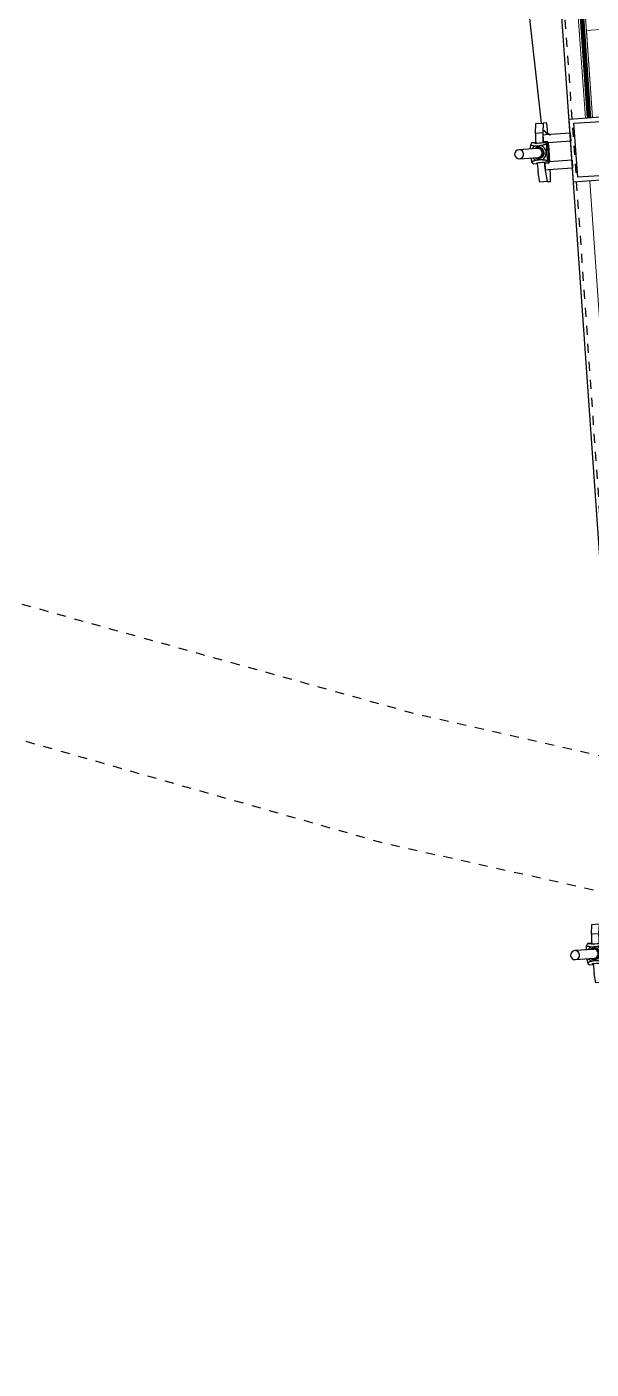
# Model space of a CAD drawing. Header units: millimetres. Extents: x 50357 to 985146, y 723188 to 1803594.
# Drawn here: x 834538.07 to 834544.32, y 818179.94 to 818194.82 of the extents above; entities that cross this region are included whole.
import ezdxf
from ezdxf.xclip import XClip

# ---------------------------------------------------------------- set-up
doc = ezdxf.new("R2010")
doc.units = ezdxf.units.MM
doc.header["$LTSCALE"] = 3
doc.header["$MEASUREMENT"] = 0
for name, pattern in [('DASHED2', [0.375, 0.25, -0.125]), ('PHANTOM2', [1.25, 0.625, -0.125, 0.125, -0.125, 0.125, -0.125]), ('x-baseplan$0$DGN Style 2', [1.94727e-06, 0, -1.94727e-06]), ('XXASB-PIW-ARC-DWG-1012-MWP-XXXX-WS3-XC$0$XXXXX-PIW-P-ASB_BRIDGE_DECK_STR-XXX$0$Member Hidden', [4.5, 2.5, -2])]:
    doc.linetypes.add(name, pattern=pattern)
doc.layers.add('-Excluded area line', color=7, linetype='DASHED2', lineweight=40)
doc.layers.add('00_Xref', color=7, linetype='Continuous')
for name, color, linetype, true_color in [('WKD071__', 7, 'Continuous', 0x6e6e6e), ('x-baseplan$0$AR-ROAD_AR_BS_MI_', 7, 'Continuous', 0x6d6d6d), ('XXASB-PIW-ARC-DWG-1012-MWP-XXXX-WS3-XC$0$XXXXX-PIW-P-ASB_BRIDGE_DECK_STR-XXX$0$A-GENM', 7, 'Continuous', 0x6e6e6e), ('XXASB-PIW-ARC-DWG-1012-MWP-XXXX-WS3-XC$0$XXXXX-PIW-P-ASB_BRIDGE_DECK_STR-XXX$0$ADS280_B', 7, 'Continuous', 0x6e6e6e), ('XXASB-PIW-ARC-DWG-1012-MWP-XXXX-WS3-XC$0$XXXXX-PIW-P-ASB_BRIDGE_DECK_STR-XXX$0$ADS280_C', 7, 'Continuous', 0x6e6e6e), ('XXASB-PIW-ARC-DWG-1012-MWP-XXXX-WS3-XC$0$XXXXX-PIW-P-ASB_BRIDGE_DECK_STR-XXX$0$ADS280_H', 7, 'XXASB-PIW-ARC-DWG-1012-MWP-XXXX-WS3-XC$0$XXXXX-PIW-P-ASB_BRIDGE_DECK_STR-XXX$0$Member Hidden', 0x6e6e6e)]:
    doc.layers.add(name, color=color, linetype=linetype, true_color=true_color)
doc.layers.add('XXASB-PIW-ARC-DWG-1012-MWP-XXXX-WS3-XC$0$XXXXX-PIW-P-ASB_BRIDGE_DECK_ARC-XXX$0$A-FLOR-HRAL', color=7, linetype='Continuous', lineweight=13, true_color=0x6e6e6e)
doc.layers.add('XXASB-PIW-ARC-DWG-1012-MWP-XXXX-WS3-XC$0$XXXXX-PIW-P-ASB_BRIDGE_DECK_ARC-XXX$0$A-GENM', color=7, linetype='Continuous', lineweight=13, true_color=0x6e6e6e)

# ---------------------------------------------------------------- blocks, each defined once
blk = doc.blocks.new('x-baseplan')
at = {"layer": 'x-baseplan$0$AR-ROAD_AR_BS_MI_', "linetype": 'x-baseplan$0$DGN Style 2', "flags": 128}
for points in [[(834535.9, 818189.013), (834542.365, 818187.211), (834552.454, 818184.913), (834554.355, 818184.534), (834556.444, 818184.118), (834560.446, 818183.392), (834564.461, 818182.737), (834568.486, 818182.152), (834572.521, 818181.637), (834580.728, 818181.152)], [(834535.563, 818187.615), (834542.012, 818185.778), (834552.197, 818183.506), (834556.186, 818182.71), (834560.189, 818181.985), (834564.203, 818181.33), (834568.229, 818180.745), (834573.74, 818180.042)]]:
    blk.add_lwpolyline(points, dxfattribs=at)
blk = doc.blocks.new('XXASB-PIW-ARC-DWG-1012-MWP-XXXX-WS3-XC$0$XXXXX-PIW-P-ASB_BRIDGE_DECK_ARC-XXX$0$Railing - Railing-3272798-DECK F_F_L__ARC')
at = {"layer": 'XXASB-PIW-ARC-DWG-1012-MWP-XXXX-WS3-XC$0$XXXXX-PIW-P-ASB_BRIDGE_DECK_ARC-XXX$0$A-FLOR-HRAL'}
for p, q in [((-673967, 154559), (-673967, 150259)), ((-673948, 154559), (-673948, 150259)), ((-673945, 154559), (-673945, 150259)), ((-673938, 154559), (-673938, 150259)), ((-673936, 154559), (-673936, 150259)), ((-673935, 154559), (-673935, 150259)), ((-673929, 154559), (-673929, 150259)), ((-673928, 154559), (-673928, 150259)), ((-673927, 154559), (-673927, 150259)), ((-673926, 154559), (-673926, 150259)), ((-673920, 154559), (-673920, 150259)), ((-673919, 154559), (-673919, 150259)), ((-673917, 154559), (-673917, 150259)), ((-673909, 154559), (-673909, 150259)), ((-673907, 154559), (-673907, 150259)), ((-673888, 150259), (-673888, 154559)), ((-673967, 149559), (-673967, 145809))]:
    blk.add_line(p, q, dxfattribs=at)
blk = doc.blocks.new('XXASB-PIW-ARC-DWG-1012-MWP-XXXX-WS3-XC$0$XXXXX-PIW-P-ASB_BRIDGE_DECK_ARC-XXX')
at = {"layer": 'XXASB-PIW-ARC-DWG-1012-MWP-XXXX-WS3-XC$0$XXXXX-PIW-P-ASB_BRIDGE_DECK_ARC-XXX$0$A-GENM'}
for p, q in [((834544773, 818194816), (834544272, 818194781)), ((834544272, 818194781), (834544339, 818193818))]:
    blk.add_line(p, q, dxfattribs=at)
at = {"layer": 'XXASB-PIW-ARC-DWG-1012-MWP-XXXX-WS3-XC$0$XXXXX-PIW-P-ASB_BRIDGE_DECK_ARC-XXX$0$A-FLOR-HRAL', "rotation": 3.999000000000387}
blk.add_blockref('XXASB-PIW-ARC-DWG-1012-MWP-XXXX-WS3-XC$0$XXXXX-PIW-P-ASB_BRIDGE_DECK_ARC-XXX$0$Railing - Railing-3272798-DECK F_F_L__ARC', (835227065, 818090920), dxfattribs=at)
blk = doc.blocks.new('XXASB-PIW-ARC-DWG-1012-MWP-XXXX-WS3-XC$0$XXXXX-PIW-P-ASB_BRIDGE_DECK_STR-XXX$0$Hanger Joint 2 - Hanger Joint 2-2169449-DECK F_F_L__STR')
at = {"layer": 'XXASB-PIW-ARC-DWG-1012-MWP-XXXX-WS3-XC$0$XXXXX-PIW-P-ASB_BRIDGE_DECK_STR-XXX$0$A-GENM'}
for p, q in [((834543688, 818199048), (834543686, 818199071)), ((834543243, 818198520), (834543769, 818193754)), ((834543769, 818193754), (834543770, 818193750)), ((834544267, 818193805), (834544266, 818193809))]:
    blk.add_line(p, q, dxfattribs=at)
for centre, major_axis, start_param, end_param in [((834543740, 818198575), (497, 55), 1.570796, 1.905189), ((834543740, 818198575), (497, 55), 2.330139, 3.141592), ((834543918, 818193771), (149, 16), 3.698435, 4.323537), ((834543919, 818193767), (149, 16), 3.734927, 4.249743)]:
    blk.add_ellipse(centre, major_axis=major_axis, ratio=0.998865, start_param=start_param, end_param=end_param, dxfattribs=at)
blk = doc.blocks.new('XXASB-PIW-ARC-DWG-1012-MWP-XXXX-WS3-XC$0$XXXXX-PIW-P-ASB_BRIDGE_DECK_STR-XXX$0$C1')
at = {"layer": 'XXASB-PIW-ARC-DWG-1012-MWP-XXXX-WS3-XC$0$XXXXX-PIW-P-ASB_BRIDGE_DECK_STR-XXX$0$ADS280_C'}
for points in [[(-350, 200), (350, 200), (350, -200), (-350, -200)], [(-300, 150), (300, 150), (300, -150), (-300, -150)]]:
    blk.add_lwpolyline(points, close=True, dxfattribs=at)
blk = doc.blocks.new('XXASB-PIW-ARC-DWG-1012-MWP-XXXX-WS3-XC$0$XXXXX-PIW-P-ASB_BRIDGE_DECK_STR-XXX$0$Hanger Joint - Hanger Joint-V14-DECK F_F_L__STR')
at = {"layer": 'XXASB-PIW-ARC-DWG-1012-MWP-XXXX-WS3-XC$0$XXXXX-PIW-P-ASB_BRIDGE_DECK_STR-XXX$0$A-GENM'}
for p, q in [((834555111, 818158859), (834555072, 818158856)), ((834555111, 818158859), (834555190, 818158864)), ((834555129, 818158754), (834555111, 818158859)), ((834555190, 818158864), (834555209, 818158760)), ((834555082, 818158639), (834555086, 818158581)), ((834555093, 818158482), (834555097, 818158424)), ((834555117, 818158208), (834555156, 818158210)), ((834555156, 818158210), (834555160, 818158318)), ((834555236, 818158216), (834555156, 818158210)), ((834555160, 818158318), (834555240, 818158324)), ((834555240, 818158324), (834555236, 818158216))]:
    blk.add_line(p, q, dxfattribs=at)
for centre, major_axis, start_param, end_param in [((834555083, 818158707), (-10, 150), 0, 1.452786), ((834555142, 818158535), (-16, 230), 5.199753, 5.968692), ((834555222, 818158541), (-16, 230), 5.198748, 5.968692), ((834555107, 818158357), (-10, 150), 1.688806, 3.141593), ((834555142, 818158535), (-16, 230), 3.477995, 4.225484), ((834555222, 818158541), (-16, 230), 3.477995, 4.226477)]:
    blk.add_ellipse(centre, major_axis=major_axis, ratio=0.035329, start_param=start_param, end_param=end_param, dxfattribs=at)
blk = doc.blocks.new('XXASB-PIW-ARC-DWG-1012-MWP-XXXX-WS3-XC$0$XXXXX-PIW-P-ASB_BRIDGE_DECK_STR-XXX$0$Hanger Node - Hanger Node-V24-DECK F_F_L__STR')
at = {"layer": 'XXASB-PIW-ARC-DWG-1012-MWP-XXXX-WS3-XC$0$XXXXX-PIW-P-ASB_BRIDGE_DECK_STR-XXX$0$A-GENM'}
for p, q in [((834546255, 818158031), (834546251, 818158022)), ((834546255, 818158031), (834546298, 818158034)), ((834546299, 818158035), (834546256, 818158032)), ((834546298, 818158034), (834546288, 818158010)), ((834546112, 818157998), (834546123, 818158022)), ((834546166, 818158026), (834546123, 818158023)), ((834546123, 818158022), (834546166, 818158025)), ((834546161, 818158015), (834546166, 818158025)), ((834546194, 818157970), (834546190, 818157970)), ((834546309, 818157973), (834546304, 818157973)), ((834546313, 818157967), (834546309, 818157973)), ((834546139, 818157789), (834546125, 818157811)), ((834546139, 818157789), (834546182, 818157792)), ((834546140, 818157788), (834546183, 818157791)), ((834546182, 818157792), (834546176, 818157801)), ((834546198, 818157850), (834546202, 818157850)), ((834546266, 818157807), (834546272, 818157798)), ((834546272, 818157798), (834546314, 818157801)), ((834546272, 818157797), (834546315, 818157800)), ((834546301, 818157824), (834546314, 818157801)), ((834546312, 818157863), (834546317, 818157863)), ((834546317, 818157863), (834546320, 818157870))]:
    blk.add_line(p, q, dxfattribs=at)
at = {"layer": 'XXASB-PIW-ARC-DWG-1012-MWP-XXXX-WS3-XC$0$XXXXX-PIW-P-ASB_BRIDGE_DECK_STR-XXX$0$A-GENM', "flags": 128}
for points in [[(834546251, 818158022), (834546229, 818158019), (834546206, 818158018), (834546183, 818158016), (834546161, 818158015)], [(834546176, 818157801), (834546198, 818157803), (834546221, 818157805), (834546244, 818157806), (834546266, 818157807)]]:
    blk.add_lwpolyline(points, dxfattribs=at)
at = {"layer": 'XXASB-PIW-ARC-DWG-1012-MWP-XXXX-WS3-XC$0$XXXXX-PIW-P-ASB_BRIDGE_DECK_STR-XXX$0$A-GENM'}
for centre, major_axis, ratio, start_param, end_param in [((834546264, 818157915), (-8, 118), 0.035329, 6.176011, 6.419948), ((834546307, 818157918), (-8, 118), 0.035329, 5.184875, 6.419948), ((834546131, 818157905), (-8, 118), 0.035329, 6.176011, 6.419948), ((834546199, 818157910), (-5.9, 84.8), 0.999376, 0.359432, 0.938516), ((834546198, 818157910), (-4.4, 63.2), 0.999376, 0.000003, 0.649708), ((834546194, 818157910), (-4.2, 59.9), 0.999376, 0.000002, 0.558196), ((834546174, 818157908), (-8, 118), 0.035329, 6.119778, 6.419948), ((834546194, 818157910), (-4.2, 59.9), 0.999376, 3.141599, 6.283191), ((834546198, 818157910), (-4.4, 63.2), 0.999376, 3.141592, 6.283185), ((834546198, 818157910), (-4.2, 59.9), 0.999376, 3.141595, 6.283188), ((834546190, 818157910), (-3.5, 49.9), 0.999376, 5.834386, 5.870449), ((834546199, 818157910), (-5.9, 84.8), 0.999376, 3.501025, 5.923751), ((834546190, 818157910), (-3.5, 49.9), 0.999376, 5.331252, 5.420692), ((834546190, 818157910), (-3.5, 49.9), 0.999376, 4.00824, 4.075667), ((834546190, 818157910), (-3.5, 49.9), 0.999376, 4.904436, 4.936786), ((834546190, 818157910), (-3.5, 49.9), 0.999376, 4.48799, 4.52034), ((834546308, 818157918), (-3.8, 54.9), 0.035329, 6.058786, 7.853982), ((834546307, 818157918), (-3.2, 45.6), 0.035329, 0.261799, 1.570796), ((834546307, 818157918), (-3.2, 45.6), 0.035329, 1.570796, 2.879793), ((834546308, 818157918), (-3.8, 54.9), 0.035329, 1.570796, 3.365992), ((834546313, 818157918), (-3.8, 54.9), 0.035329, 5.989381, 7.853982), ((834546313, 818157918), (-3.8, 54.9), 0.035329, 1.570796, 3.435396), ((834546316, 818157918), (-3.4, 48.8), 0.035329, 4.712389, 7.853982), ((834546316, 818157918), (-3.4, 48.8), 0.035329, 1.570796, 4.712389), ((834546199, 818157910), (-5.9, 84.8), 0.999376, 2.203089, 2.782161), ((834546131, 818157905), (-8, 118), 0.035329, 3.00483, 3.248767), ((834546198, 818157910), (-4.4, 63.2), 0.999376, 2.491885, 3.141589), ((834546194, 818157910), (-4.2, 59.9), 0.999376, 2.5834, 3.141593), ((834546174, 818157908), (-8, 118), 0.035329, 3.00483, 3.308379), ((834546190, 818157910), (-3.5, 49.9), 0.999376, 3.554329, 3.590392), ((834546264, 818157915), (-8, 118), 0.035329, 3.00483, 3.248767), ((834546307, 818157918), (-8, 118), 0.035329, 3.00483, 4.239903)]:
    blk.add_ellipse(centre, major_axis=major_axis, ratio=ratio, start_param=start_param, end_param=end_param, dxfattribs=at)
for points, knots in [([(834546111, 818157954), (834546111, 818157955), (834546111, 818157956), (834546111, 818157958), (834546111, 818157962), (834546111, 818157966), (834546111, 818157973), (834546111, 818157981), (834546112, 818157989), (834546112, 818157995), (834546112, 818157998)], [0.6920213, 0.6920213, 0.6920213, 0.6920213, 0.7, 0.7166667, 0.7333333, 0.7666667, 0.8, 0.8666667, 0.9333333, 1, 1, 1, 1]), ([(834546112, 818157998), (834546115, 818157997), (834546121, 818157995), (834546128, 818157994), (834546135, 818157992), (834546140, 818157991), (834546145, 818157990), (834546150, 818157989), (834546157, 818157988), (834546161, 818157988), (834546164, 818157987)], [0, 0, 0, 0, 0.2, 0.4, 0.5, 0.6, 0.7, 0.8, 0.9, 1, 1, 1, 1]), ([(834546164, 818157987), (834546167, 818157987), (834546170, 818157988), (834546175, 818157988), (834546178, 818157988), (834546183, 818157988), (834546188, 818157988), (834546191, 818157989), (834546193, 818157989)], [0, 0, 0, 0, 0.333333, 0.416667, 0.5, 0.666667, 0.833333, 1, 1, 1, 1]), ([(834546193, 818157989), (834546195, 818157989), (834546199, 818157989), (834546204, 818157990), (834546208, 818157990), (834546211, 818157990), (834546216, 818157991), (834546220, 818157991), (834546223, 818157992)], [0, 0, 0, 0, 0.166667, 0.333333, 0.5, 0.583333, 0.666667, 1, 1, 1, 1]), ([(834546223, 818157992), (834546226, 818157992), (834546232, 818157993), (834546239, 818157995), (834546246, 818157997), (834546252, 818157999), (834546259, 818158001), (834546267, 818158003), (834546276, 818158006), (834546284, 818158009), (834546288, 818158010)], [0, 0, 0, 0, 0.1, 0.2, 0.3, 0.4, 0.5, 0.6, 0.8, 1, 1, 1, 1]), ([(834546288, 818158010), (834546287, 818158007), (834546287, 818158002), (834546287, 818157993), (834546286, 818157985), (834546286, 818157979), (834546286, 818157974), (834546286, 818157971), (834546286, 818157968), (834546286, 818157966), (834546286, 818157964), (834546286, 818157962), (834546286, 818157960), (834546286, 818157958), (834546286, 818157956), (834546286, 818157953), (834546286, 818157951), (834546286, 818157949), (834546286, 818157949), (834546286, 818157947), (834546286, 818157946), (834546286, 818157944), (834546286, 818157942), (834546286, 818157939), (834546286, 818157936), (834546286, 818157933), (834546287, 818157931), (834546287, 818157930), (834546287, 818157928), (834546287, 818157926), (834546287, 818157923), (834546287, 818157920), (834546287, 818157916), (834546288, 818157913), (834546288, 818157909), (834546288, 818157906), (834546288, 818157904), (834546288, 818157903), (834546289, 818157901), (834546289, 818157900), (834546289, 818157897), (834546289, 818157893), (834546290, 818157890), (834546290, 818157888), (834546290, 818157887), (834546290, 818157885), (834546291, 818157884), (834546291, 818157883), (834546291, 818157882), (834546291, 818157880), (834546291, 818157877), (834546292, 818157874), (834546292, 818157872), (834546292, 818157871), (834546293, 818157869), (834546293, 818157867), (834546293, 818157865), (834546294, 818157862), (834546294, 818157859), (834546295, 818157855), (834546296, 818157848), (834546297, 818157840), (834546299, 818157832), (834546300, 818157826), (834546301, 818157824)], [0, 0, 0, 0, 0.066667, 0.133333, 0.2, 0.233333, 0.266667, 0.283333, 0.3, 0.316667, 0.325, 0.333333, 0.341667, 0.35, 0.366667, 0.383333, 0.391667, 0.395833, 0.4, 0.404167, 0.408333, 0.416667, 0.425, 0.433333, 0.45, 0.458333, 0.4625, 0.466667, 0.470833, 0.475, 0.483333, 0.491667, 0.5, 0.508333, 0.516667, 0.525, 0.529167, 0.533333, 0.5375, 0.541667, 0.55, 0.566667, 0.575, 0.583333, 0.591667, 0.595833, 0.6, 0.604167, 0.608333, 0.616667, 0.633333, 0.65, 0.658333, 0.666667, 0.675, 0.683333, 0.7, 0.716667, 0.733333, 0.766667, 0.8, 0.866667, 0.933333, 1, 1, 1, 1]), ([(834546125, 818157811), (834546125, 818157814), (834546124, 818157820), (834546122, 818157828), (834546121, 818157836), (834546119, 818157842), (834546119, 818157847), (834546118, 818157850), (834546118, 818157852), (834546118, 818157854), (834546118, 818157854)], [0, 0, 0, 0, 0.0666667, 0.1333333, 0.2, 0.2333333, 0.2666667, 0.2833333, 0.3, 0.307938, 0.307938, 0.307938, 0.307938]), ([(834546175, 818157829), (834546173, 818157828), (834546168, 818157827), (834546162, 818157825), (834546156, 818157823), (834546151, 818157822), (834546147, 818157820), (834546141, 818157818), (834546133, 818157815), (834546128, 818157813), (834546125, 818157811)], [0, 0, 0, 0, 0.1, 0.2, 0.3, 0.4, 0.5, 0.6, 0.8, 1, 1, 1, 1]), ([(834546204, 818157831), (834546202, 818157831), (834546199, 818157831), (834546194, 818157831), (834546190, 818157830), (834546186, 818157830), (834546182, 818157829), (834546178, 818157829), (834546175, 818157829)], [0, 0, 0, 0, 0.166667, 0.333333, 0.5, 0.583333, 0.666667, 1, 1, 1, 1]), ([(834546234, 818157833), (834546231, 818157833), (834546227, 818157833), (834546223, 818157832), (834546219, 818157832), (834546215, 818157832), (834546210, 818157832), (834546206, 818157832), (834546204, 818157831)], [0, 0, 0, 0, 0.333333, 0.416667, 0.5, 0.666667, 0.833333, 1, 1, 1, 1]), ([(834546301, 818157824), (834546297, 818157824), (834546289, 818157826), (834546279, 818157827), (834546271, 818157829), (834546264, 818157830), (834546258, 818157830), (834546251, 818157831), (834546243, 818157832), (834546237, 818157833), (834546234, 818157833)], [0, 0, 0, 0, 0.2, 0.4, 0.5, 0.6, 0.7, 0.8, 0.9, 1, 1, 1, 1])]:
    blk.add_open_spline(points, degree=3, knots=knots, dxfattribs=at)
blk = doc.blocks.new('XXASB-PIW-ARC-DWG-1012-MWP-XXXX-WS3-XC$0$XXXXX-PIW-P-ASB_BRIDGE_DECK_STR-XXX$0$Hanger Rod M100 - Vertical Rod-3372036-DECK F_F_L__STR')
at = {"layer": 'XXASB-PIW-ARC-DWG-1012-MWP-XXXX-WS3-XC$0$XXXXX-PIW-P-ASB_BRIDGE_DECK_STR-XXX$0$A-GENM'}
for p, q in [((834546187, 818157959), (834545980, 818157945)), ((834545987, 818157845), (834546194, 818157860))]:
    blk.add_line(p, q, dxfattribs=at)
for centre, start_param, end_param in [((834545984, 818157895), 0.000004, 3.141596), ((834545984, 818157895), 3.141598, 6.28319), ((834546190, 818157910), 5.345359, 6.283183), ((834546190, 818157910), 3.141591, 5.330727), ((834546190, 818157910), 5.331723, 5.340486)]:
    blk.add_ellipse(centre, major_axis=(-3.5, 49.9), ratio=0.999376, start_param=start_param, end_param=end_param, dxfattribs=at)
blk = doc.blocks.new('XXASB-PIW-ARC-DWG-1012-MWP-XXXX-WS3-XC$0$XXXXX-PIW-P-ASB_BRIDGE_DECK_STR-XXX$0$Steel Plate - 85mm-2198207-DECK F_F_L__STR')
at = {"layer": 'XXASB-PIW-ARC-DWG-1012-MWP-XXXX-WS3-XC$0$XXXXX-PIW-P-ASB_BRIDGE_DECK_STR-XXX$0$A-GENM'}
for p, q in [((-262, -42), (-262, 43)), ((-217, 43), (-262, 43)), ((37, 43), (-217, 43)), ((37, 43), (37, -42)), ((-262, -42), (-234, -42)), ((-234, -42), (37, -42))]:
    blk.add_line(p, q, dxfattribs=at)
blk = doc.blocks.new('XXASB-PIW-ARC-DWG-1012-MWP-XXXX-WS3-XC$0$XXXXX-PIW-P-ASB_BRIDGE_DECK_STR-XXX$0$Steel Plate - 85mm-3367292-DECK F_F_L__STR')
at = {"layer": 'XXASB-PIW-ARC-DWG-1012-MWP-XXXX-WS3-XC$0$XXXXX-PIW-P-ASB_BRIDGE_DECK_STR-XXX$0$A-GENM'}
for p, q in [((-262, -42), (-262, 43)), ((-234, 43), (-262, 43)), ((37, 43), (-234, 43)), ((37, 43), (37, -42)), ((-262, -42), (-217, -42)), ((-217, -42), (37, -42))]:
    blk.add_line(p, q, dxfattribs=at)
blk = doc.blocks.new('XXASB-PIW-ARC-DWG-1012-MWP-XXXX-WS3-XC$0$XXXXX-PIW-P-ASB_BRIDGE_DECK_STR-XXX$0$TIE ROD')
at = {"layer": 'XXASB-PIW-ARC-DWG-1012-MWP-XXXX-WS3-XC$0$XXXXX-PIW-P-ASB_BRIDGE_DECK_STR-XXX$0$A-GENM', "linetype": 'XXASB-PIW-ARC-DWG-1012-MWP-XXXX-WS3-XC$0$XXXXX-PIW-P-ASB_BRIDGE_DECK_STR-XXX$0$Member Hidden'}
for name, p, rotation in [('XXASB-PIW-ARC-DWG-1012-MWP-XXXX-WS3-XC$0$XXXXX-PIW-P-ASB_BRIDGE_DECK_STR-XXX$0$Hanger Rod M100 - Vertical Rod-3372036-DECK F_F_L__STR', (-757970023, 889568332), 266.0012948640198), ('XXASB-PIW-ARC-DWG-1012-MWP-XXXX-WS3-XC$0$XXXXX-PIW-P-ASB_BRIDGE_DECK_STR-XXX$0$Steel Plate - 85mm-2198207-DECK F_F_L__STR', (-150, 37), 270.000000000139), ('XXASB-PIW-ARC-DWG-1012-MWP-XXXX-WS3-XC$0$XXXXX-PIW-P-ASB_BRIDGE_DECK_STR-XXX$0$Steel Plate - 85mm-3367292-DECK F_F_L__STR', (150, 37), 270.000000000139)]:
    blk.add_blockref(name, p, dxfattribs=dict(at, rotation=rotation))
at = {"layer": 'XXASB-PIW-ARC-DWG-1012-MWP-XXXX-WS3-XC$0$XXXXX-PIW-P-ASB_BRIDGE_DECK_STR-XXX$0$A-GENM'}
for name, p, rotation in [('XXASB-PIW-ARC-DWG-1012-MWP-XXXX-WS3-XC$0$XXXXX-PIW-P-ASB_BRIDGE_DECK_STR-XXX$0$Hanger Node - Hanger Node-V24-DECK F_F_L__STR', (-757970023, 889568332), 266.0012948640198), ('XXASB-PIW-ARC-DWG-1012-MWP-XXXX-WS3-XC$0$XXXXX-PIW-P-ASB_BRIDGE_DECK_STR-XXX$0$Hanger Joint - Hanger Joint-V14-DECK F_F_L__STR', (757970023, -889576632), 86.00129486401981)]:
    blk.add_blockref(name, p, dxfattribs=dict(at, rotation=rotation))
blk = doc.blocks.new('XXASB-PIW-ARC-DWG-1012-MWP-XXXX-WS3-XC$0$XXXXX-PIW-P-ASB_BRIDGE_DECK_STR-XXX')
at = {"layer": 'XXASB-PIW-ARC-DWG-1012-MWP-XXXX-WS3-XC$0$XXXXX-PIW-P-ASB_BRIDGE_DECK_STR-XXX$0$ADS280_B'}
blk.add_line((834548143, 818135677), (834542829, 818211703), dxfattribs=at)
at = {"layer": 'XXASB-PIW-ARC-DWG-1012-MWP-XXXX-WS3-XC$0$XXXXX-PIW-P-ASB_BRIDGE_DECK_STR-XXX$0$ADS280_H'}
blk.add_line((834547267, 818148712), (834543766, 818198790), dxfattribs=at)
at = {"layer": 'XXASB-PIW-ARC-DWG-1012-MWP-XXXX-WS3-XC$0$XXXXX-PIW-P-ASB_BRIDGE_DECK_STR-XXX$0$A-GENM'}
blk.add_blockref('XXASB-PIW-ARC-DWG-1012-MWP-XXXX-WS3-XC$0$XXXXX-PIW-P-ASB_BRIDGE_DECK_STR-XXX$0$Hanger Joint 2 - Hanger Joint 2-2169449-DECK F_F_L__STR', (0, 0), dxfattribs=at)
at = {"layer": 'XXASB-PIW-ARC-DWG-1012-MWP-XXXX-WS3-XC$0$XXXXX-PIW-P-ASB_BRIDGE_DECK_STR-XXX$0$A-GENM', "rotation": 93.99870513598017}
for p in [(834544105, 818193451), (834544725, 818184572)]:
    blk.add_blockref('XXASB-PIW-ARC-DWG-1012-MWP-XXXX-WS3-XC$0$XXXXX-PIW-P-ASB_BRIDGE_DECK_STR-XXX$0$TIE ROD', p, dxfattribs=at)
at = {"layer": 'XXASB-PIW-ARC-DWG-1012-MWP-XXXX-WS3-XC$0$XXXXX-PIW-P-ASB_BRIDGE_DECK_STR-XXX$0$ADS280_C', "rotation": 93.99870513598016}
blk.add_blockref('XXASB-PIW-ARC-DWG-1012-MWP-XXXX-WS3-XC$0$XXXXX-PIW-P-ASB_BRIDGE_DECK_STR-XXX$0$C1', (834544304, 818193465), dxfattribs=at)
blk = doc.blocks.new('XXASB-PIW-ARC-DWG-1012-MWP-XXXX-WS3-XC')
for name in ['XXASB-PIW-ARC-DWG-1012-MWP-XXXX-WS3-XC$0$XXXXX-PIW-P-ASB_BRIDGE_DECK_STR-XXX', 'XXASB-PIW-ARC-DWG-1012-MWP-XXXX-WS3-XC$0$XXXXX-PIW-P-ASB_BRIDGE_DECK_ARC-XXX']:
    blk.add_blockref(name, (0, 0))

msp = doc.modelspace()

# ---------------------------------------------------------------- hatches: boundary and pattern name
at = {"layer": '-Excluded area line'}
h = msp.add_hatch(dxfattribs=at)
h.set_pattern_fill('ANSI31', color=256)
h.set_pattern_definition([(45, (0, -1e-20), (-0.088388347648, 0.088388347648), [])])
edge = h.paths.add_edge_path(flags=0)
edge.add_arc((834576.0018, 818046.0853), 0.5122, 0, 360)
edge = h.paths.add_edge_path(flags=17)
edge.add_line((834509.6545, 817903.2275), (834493.6514, 818132.2001))
edge.add_line((834493.6514, 818132.2001), (834495.2223, 818132.3099))
edge.add_line((834495.2223, 818132.3099), (834492.4442, 818172.006))
edge.add_line((834492.4442, 818172.006), (834490.7844, 818173.101))
edge.add_line((834490.7844, 818173.101), (834489.6765, 818188.9415))
edge.add_line((834489.6765, 818188.9415), (834489.6774, 818188.9421))
edge.add_arc((834477.0466, 818171.6149), 21.4422, 53.90525, 53.90955, ccw=False)
edge.add_line((834489.6787, 818188.9412), (834492.8109, 818186.3755))
edge.add_line((834492.8109, 818186.3755), (834497.7494, 818181.813))
edge.add_arc((834561.6075, 818267.2782), 106.6872, 233.233545, 261.758005)
edge.add_line((834546.3134, 818161.6929), (834554.1557, 818160.6631))
edge.add_line((834554.1557, 818160.6631), (834570.5637, 818158.5084))
edge.add_line((834570.5637, 818158.5084), (834605.9636, 818157.5669))
edge.add_line((834605.9636, 818157.5669), (834605.9639, 818157.5666))
edge.add_line((834605.9639, 818157.5666), (834605.9667, 818157.5668))
edge.add_line((834605.9667, 818157.5668), (834630.1531, 818158.3824))
edge.add_line((834630.1531, 818158.3824), (834633.0978, 818158.5888))
edge.add_line((834633.0978, 818158.5888), (834636.8138, 818105.5105))
edge.add_line((834636.8138, 818105.5105), (834642.7992, 818105.9295))
edge.add_line((834642.7992, 818105.9295), (834646.2911, 818056.0516))
edge.add_line((834646.2911, 818056.0516), (834640.3051, 818055.6325))
edge.add_line((834640.3051, 818055.6325), (834643.399, 818011.4407))
edge.add_line((834643.399, 818011.4407), (834641.1551, 818011.2836))
edge.add_line((834641.1551, 818011.2836), (834643.4009, 817979.1978))
edge.add_line((834643.4009, 817979.1978), (834644.173, 817967.859))
edge.add_line((834644.173, 817967.859), (834644.8988, 817967.9097))
edge.add_line((834644.8988, 817967.9097), (834645.6245, 817967.9604))
edge.add_line((834645.6245, 817967.9604), (834648.1218, 817931.8786))
edge.add_line((834648.1218, 817931.8786), (834646.7337, 817931.6033))
edge.add_line((834646.7337, 817931.6033), (834552.2507, 817919.4891))
edge.add_line((834552.2507, 817919.4891), (834509.6545, 817903.2275))
edge = h.paths.add_edge_path(flags=0)
edge.add_arc((834576.0018, 818046.0853), 0.5122, 0, 360)
h.paths.add_polyline_path([(834583.1485, 817943.8543), (834576.0018, 818046.0853), (834503.6783, 818041.0294), (834511.7505, 817925.5589), (834547.4409, 817939.3012)], flags=0)
h.paths.add_polyline_path([(834576.0018, 818046.0853), (834503.6783, 818041.0294), (834511.7505, 817925.5589), (834547.4409, 817939.3012), (834583.1485, 817943.8543)], flags=0)
h.paths.add_polyline_path([(834576.6662, 818044.0156), (834589.1533, 818044.8886), (834588.9683, 818047.5356), (834576.4812, 818046.6627)], flags=8)
h.paths.add_polyline_path([(834616.9632, 817995.7728), (834587.3341, 817993.7015), (834583.9069, 818042.7253), (834613.536, 818044.7966)], flags=0)
edge = h.paths.add_edge_path(flags=17)
edge.add_line((834509.6545, 817903.2275), (834493.6514, 818132.2001))
edge.add_line((834493.6514, 818132.2001), (834495.2223, 818132.3099))
edge.add_line((834495.2223, 818132.3099), (834492.4442, 818172.006))
edge.add_line((834492.4442, 818172.006), (834490.7844, 818173.101))
edge.add_line((834490.7844, 818173.101), (834489.6765, 818188.9415))
edge.add_line((834489.6765, 818188.9415), (834489.6774, 818188.9421))
edge.add_arc((834477.0466, 818171.6149), 21.4422, 53.90525, 53.90955, ccw=False)
edge.add_line((834489.6787, 818188.9412), (834492.8109, 818186.3755))
edge.add_line((834492.8109, 818186.3755), (834497.7494, 818181.813))
edge.add_arc((834561.6075, 818267.2782), 106.6872, 233.233545, 261.758005)
edge.add_line((834546.3134, 818161.6929), (834554.1557, 818160.6631))
edge.add_line((834554.1557, 818160.6631), (834570.5637, 818158.5084))
edge.add_line((834570.5637, 818158.5084), (834605.9636, 818157.5669))
edge.add_line((834605.9636, 818157.5669), (834605.9639, 818157.5666))
edge.add_line((834605.9639, 818157.5666), (834605.9667, 818157.5668))
edge.add_line((834605.9667, 818157.5668), (834630.1531, 818158.3824))
edge.add_line((834630.1531, 818158.3824), (834633.0978, 818158.5888))
edge.add_line((834633.0978, 818158.5888), (834636.8138, 818105.5105))
edge.add_line((834636.8138, 818105.5105), (834642.7992, 818105.9295))
edge.add_line((834642.7992, 818105.9295), (834646.2911, 818056.0516))
edge.add_line((834646.2911, 818056.0516), (834640.3051, 818055.6325))
edge.add_line((834640.3051, 818055.6325), (834643.399, 818011.4407))
edge.add_line((834643.399, 818011.4407), (834641.1551, 818011.2836))
edge.add_line((834641.1551, 818011.2836), (834643.4009, 817979.1978))
edge.add_line((834643.4009, 817979.1978), (834644.173, 817967.859))
edge.add_line((834644.173, 817967.859), (834644.8988, 817967.9097))
edge.add_line((834644.8988, 817967.9097), (834645.6245, 817967.9604))
edge.add_line((834645.6245, 817967.9604), (834648.1218, 817931.8786))
edge.add_line((834648.1218, 817931.8786), (834646.7337, 817931.6033))
edge.add_line((834646.7337, 817931.6033), (834552.2507, 817919.4891))
edge.add_line((834552.2507, 817919.4891), (834509.6545, 817903.2275))
edge = h.paths.add_edge_path(flags=0)
edge.add_line((834542.9142, 818105.8473), (834540.3821, 818142.0821))
edge.add_line((834540.3821, 818142.0821), (834533.5274, 818141.6208))
edge.add_line((834533.5274, 818141.6208), (834523.2582, 818143.8637))
edge.add_line((834523.2582, 818143.8637), (834525.899, 818155.8488))
edge.add_arc((834558.5896, 818267.564), 116.4, 237.276176, 253.689242, ccw=False)
edge.add_line((834495.6649, 818169.6383), (834500.3325, 818102.8705))
edge.add_line((834500.3325, 818102.8705), (834542.9142, 818105.8473))
h.paths.add_polyline_path([(834566.6351, 818107.5037), (834563.804, 818148.0022), (834606.4619, 818147.2761), (834609.0351, 818110.4697)], flags=0)

# ---------------------------------------------------------------- linework, layer by layer
at = {"linetype": 'PHANTOM2', "ltscale": 60, "const_width": 0.25}
msp.add_lwpolyline([(834509.6545, 817903.2275), (834493.6514, 818132.2001), (834495.2223, 818132.3099), (834492.4442, 818172.006), (834490.7844, 818173.101), (834489.6765, 818188.9415), (834489.6774, 818188.9421, -0.0000188), (834489.6787, 818188.9412), (834492.8109, 818186.3755), (834497.7494, 818181.813, 0.1251081), (834546.3134, 818161.6929), (834570.5637, 818158.5084), (834605.9636, 818157.5669), (834605.9639, 818157.5666), (834605.9667, 818157.5668), (834630.1531, 818158.3824), (834633.0978, 818158.5888), (834636.8138, 818105.5105), (834642.7992, 818105.9295), (834646.2911, 818056.0516)], format="xyb", dxfattribs=at)

# ---------------------------------------------------------------- block references
at = {"layer": '00_Xref'}
ref = msp.add_blockref('x-baseplan', (0, 0), dxfattribs=at)
XClip(ref).set_block_clipping_path([(834202.4041511728, 818417.7787976696), (834906.6320897909, 818467.0097314056), (834956.0121295976, 817760.6488927433), (834251.7841909796, 817711.4179590072)])
at = {"layer": 'WKD071__', "xscale": 0.001, "yscale": 0.001, "zscale": 0.001}
msp.add_blockref('XXASB-PIW-ARC-DWG-1012-MWP-XXXX-WS3-XC', (0, 0), dxfattribs=at)

doc.saveas('drawing.dxf')
